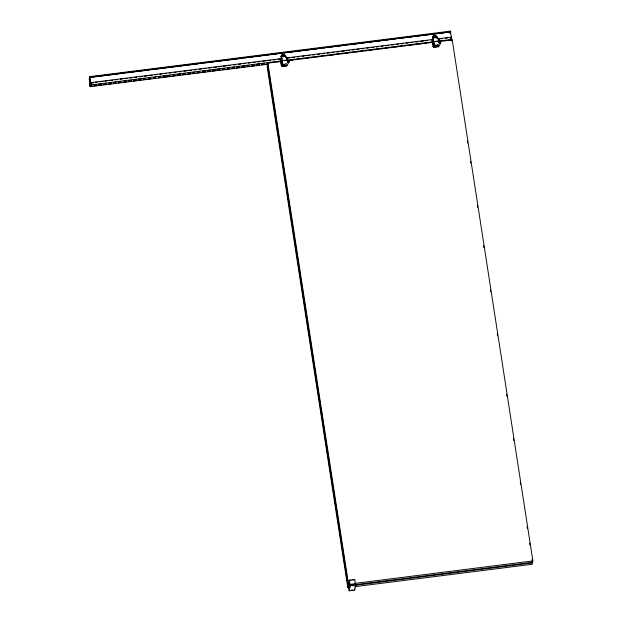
<?xml version="1.0" encoding="UTF-8"?>
<svg xmlns="http://www.w3.org/2000/svg" width="622" height="622" viewBox="0 0 622 622"><rect width="100%" height="100%" fill="white"/><g stroke="black" fill="none" stroke-linecap="round" stroke-linejoin="round"><path stroke-width="0.93" d="M450.079 33.269L450.553 31.108L89.762 76.623M89.28 78.761L90.299 86.645L267.336 64.307M89.902 77.315L450.693 31.792L450.585 31.147M281.665 60.87L90.174 85.027L90.299 86.645M287.924 60.707L288.196 60.964A0.855 0.816 12.7 0 1 288.919 62.216L288.973 61.99A0.855 0.816 12.7 0 0 288.25 60.746L287.932 60.987M435.524 45.134C436.263 45.437 438.339 50.343 440.547 42.864A0.855 0.816 12.7 0 0 439.824 41.62L439.319 41.091L432.298 41.977M450.701 31.784L89.825 77.128L90.447 82.555M282.007 64.486A6.329 6.064 12.7 0 1 281.556 62.332L282.061 61.741L282.396 62.301M282.404 62.41L282.404 62.41A4.556 4.362 12.7 0 0 283.235 65.053L282.575 65.256A6.329 6.064 12.7 0 1 281.611 62.107L281.634 62.006M433.697 45.616A6.329 6.064 12.7 0 1 433.137 43.206L433.643 42.615L433.977 43.283A4.556 4.362 12.7 0 0 434.809 45.927L434.762 46.502L434.102 46.355A6.329 6.064 12.7 0 1 433.822 45.872M433.332 42.708L433.184 42.98A6.329 6.064 12.7 0 0 434.156 46.129L434.809 46.277L434.864 45.701A4.556 4.362 12.7 0 1 434.032 43.066L433.977 43.283M89.755 76.63L89.335 79.126M281.331 61.454L267.895 63.149L267.584 64.517L348.25 585.551L350.17 585.31M282.015 61.228L281.292 56.034A1.625 1.555 12.7 0 1 283.997 55.039L287.278 57.97A1.151 1.104 12.7 0 1 287.403 58.771L287.107 59.028L287.403 58.771M287.807 60.653L287.792 59.992L280.771 60.878L280.654 61.873M280.693 61.959L280.786 61.539M281.96 61.454L281.758 59.09M281.556 62.332L281.758 61.835M288.973 61.99L286.874 65.901L285.039 66.126L284.106 64.035L284.363 66.212L281.953 66.523A7.246 6.943 12.7 0 1 281.424 65.473L280.771 60.878M282.357 61.889L282.17 61.765M283.997 55.039L287.232 58.188A1.151 1.104 12.7 0 1 287.356 58.989M283.29 65.139L283.282 64.828A4.556 4.362 12.7 0 1 282.45 62.184M283.189 65.621L283.282 64.828M287.675 60.513L287.792 59.992M433.588 42.102L432.873 36.908A1.625 1.555 12.7 0 1 435.579 35.913L438.86 38.844A1.151 1.104 12.7 0 1 438.984 39.645L438.938 41.643M439.295 41.946L439.365 40.873L432.352 41.752L432.197 42.591M433.542 42.327L433.34 39.971M433.207 43.011L433.534 42.623M435.159 37.662C432.484 36.69 437.624 35.851 434.778 37.608M432.959 46.23L433.052 46.129A7.246 6.943 12.7 0 0 433.55 47.14L435.991 46.806L433.503 47.358A7.246 6.943 12.7 0 1 433.005 46.347L432.352 41.752M433.931 42.762L433.752 42.638M435.081 36.465L435.727 36.682L435.524 37.46M434.91 37.88L435.346 37.608M438.93 39.87A1.151 1.104 12.7 0 0 438.805 39.069L435.579 35.913M434.84 46.425L434.864 45.701M436.621 47L435.882 44.986M438.945 41.651L438.72 39.684M439.365 40.873L439.272 41.931M440.547 42.864L440.5 43.089A0.855 0.816 12.7 0 0 439.777 41.845L439.544 41.627M438.456 46.774L438.65 46.417L436.667 46.782M450.134 33.448L450.616 31.621M451.914 41.254L452.225 39.894L438.782 41.588M349.937 585.263L349.245 580.24L354.742 579.541L355.317 583.77M347.799 587.549L348.102 586.181L267.444 65.147L267.133 66.515L347.799 587.549L349.719 587.308M348.25 585.551L348.553 584.182L267.895 63.149M354.649 590.138L349.191 590.822L348.981 589.516L350.147 584.439L355.605 583.747L355.807 585.053L354.664 590.107L354.26 588.98M349.175 590.807L350.341 585.699L355.854 584.874L355.364 584.937M354.742 579.541L352.861 579.999M355.489 584.346L355.613 583.794M532.137 561.005L532.129 564.294L354.517 586.702M355.924 584.587L532.58 562.296L532.883 560.927L452.225 39.894M439.435 41.309L439.513 41.861M89.817 77.144L89.786 76.669M287.208 61.873L288.017 61.772M287.255 61.757L288.095 61.765M437.235 45.087L437.709 44.737L438.051 45.297M439.622 42.755C438.712 41.596 438.852 43.773 439.676 42.638M281.696 59.704L281.292 56.034M433.27 40.578L432.873 36.908M283.259 65.543L283.375 65.022M288.017 61.959C287.31 59.906 287.177 63.755 288.095 61.656M438.813 42.646C439.56 41.044 440.026 44.038 438.813 42.957M353.545 584.377L352.145 584.392M353.288 584.999L352.721 584.975M283.78 56.672C285.428 54.339 280.849 56.19 283.764 56.734M283.026 55.451L282.792 56.345L283.593 56.726M283.943 56.586L284.153 55.801L283.375 55.311M438.043 45.165L437.289 44.971M353.646 585.014L353.055 585.24M90.073 85.68L90.244 86.349L90.206 85.027M284.409 65.994L281.976 66.259A7.246 6.943 12.7 0 1 281.478 65.256L281.432 65.131M119.486 73.746L89.661 77.509L90.835 84.25L90.742 82.633L90.804 83.947L90.61 83.286M121.414 73.497L124.299 73.139M126.219 72.891L149.311 69.983M151.239 69.734L154.124 69.376M156.044 69.128L198.379 63.786M200.307 63.545L203.192 63.18M205.112 62.939L242.642 58.204M244.563 57.963L272.467 54.441M274.388 54.2L277.272 53.834M279.2 53.593L282.085 53.228M284.013 52.987L321.535 48.252M323.456 48.011L326.348 47.645M328.268 47.404L346.547 45.095M348.475 44.854L351.36 44.489M353.28 44.248L365.79 42.669M367.719 42.42L395.615 38.906M397.544 38.657L400.428 38.3M402.356 38.051L405.241 37.693M407.161 37.444L444.683 32.709M446.612 32.468L450.46 31.986L450.499 32.422M90.711 82.633L282.209 58.476M286.027 57.986L433.262 39.419M437.111 38.929L451.541 37.11L451.634 38.727L450.507 32.212M90.478 82.897L93.424 82.672M95.345 82.431L97.273 82.182M100.158 81.824L103.042 81.459M104.97 81.218L106.891 80.969M109.775 80.603L112.66 80.246M115.552 79.88L117.472 79.639M120.357 79.274L122.285 79.025M125.17 78.667L127.098 78.419M129.982 78.061L131.903 77.812M134.795 77.447L136.716 77.206M139.6 76.84L142.492 76.483M144.413 76.234L147.297 75.876M149.226 75.627L152.11 75.262M154.995 74.904L156.923 74.656M159.807 74.298L161.736 74.049M164.62 73.684L166.54 73.443M169.433 73.077L171.353 72.836M174.238 72.471L176.166 72.23M179.05 71.864L180.971 71.623M183.863 71.258L186.748 70.892M188.668 70.651L191.56 70.286M194.445 69.921L196.365 69.68M199.258 69.314L201.178 69.073M204.063 68.708L205.991 68.467M208.875 68.101L210.804 67.86M213.688 67.495L216.573 67.129M218.501 66.888L221.385 66.523M223.306 66.282L226.198 65.916M228.118 65.675L230.047 65.434M233.895 64.945L235.816 64.704M238.7 64.338L240.628 64.097M243.513 63.732L245.433 63.491M248.326 63.125L250.246 62.884M253.131 62.519L255.059 62.278M257.943 61.912L259.872 61.671M262.756 61.306L265.641 60.94M267.569 60.699L270.453 60.334M273.338 59.969L275.266 59.728M278.151 59.362L280.071 59.121M287.768 58.149L289.697 57.908M292.581 57.543L294.509 57.302M297.394 56.936L299.314 56.695M302.206 56.33L304.127 56.089M307.011 55.723L309.904 55.358M312.788 54.993L314.709 54.752M317.593 54.386L319.521 54.145M322.406 53.78L324.334 53.539M327.219 53.173L329.139 52.932M332.031 52.567L333.952 52.326M336.836 51.96L339.729 51.595M341.649 51.354L344.534 50.988M346.462 50.747L349.346 50.382M352.231 50.017L354.159 49.776M357.044 49.41L358.972 49.169M361.856 48.804L363.777 48.563M366.669 48.197L368.589 47.948M371.474 47.591L373.402 47.342M376.287 46.984L378.207 46.736M381.099 46.37L383.02 46.129M385.904 45.764L388.797 45.406M391.681 45.041L393.602 44.8M396.494 44.434L398.414 44.185M401.299 43.828L403.227 43.579M406.112 43.221L408.04 42.972M410.924 42.607L412.845 42.366M415.737 42.001L418.622 41.643M420.542 41.394L423.434 41.036M425.355 40.788L427.283 40.547M431.132 40.065L433.052 39.816M440.749 38.844L442.677 38.603M445.562 38.237L447.482 37.996M90.532 83.037L93.456 82.843M287.411 60.14L432.725 41.806M438.463 41.083L451.004 39.505L451.074 40.08L451.004 39.505M282.621 60.863L280.724 61.104L281.377 65.357M284.526 60.622L287.745 60.217M91.924 85.183L89.996 85.424L90.081 85.906M93.844 84.942L96.729 84.576M98.657 84.335L101.541 83.97M104.426 83.605L106.354 83.364M109.239 82.998L111.167 82.757M114.051 82.392L115.972 82.151M118.864 81.785L120.785 81.544M123.669 81.179L125.597 80.938M128.482 80.572L131.366 80.207M133.295 79.966L136.179 79.6M138.1 79.359L140.992 78.994M143.876 78.629L145.797 78.388M148.689 78.022L150.61 77.781M153.494 77.416L155.422 77.175M158.307 76.809L160.235 76.568M163.12 76.203L165.04 75.962M167.932 75.596L169.853 75.355M172.737 74.99L174.665 74.741M177.55 74.383L180.434 74.018M183.327 73.653L185.247 73.412M188.132 73.046L190.06 72.805M192.944 72.44L194.865 72.199M197.757 71.833L199.678 71.592M202.562 71.227L204.49 70.978M207.375 70.62L210.259 70.255M212.188 70.014L215.072 69.648M217 69.4L219.885 69.042M222.769 68.677L224.697 68.436M227.582 68.07L229.502 67.829M232.395 67.464L234.315 67.215M237.2 66.857L239.128 66.608M242.012 66.251L243.941 66.002M246.825 65.637L248.746 65.396M251.638 65.03L254.522 64.672M256.443 64.424L259.335 64.066M262.22 63.701L264.14 63.452M267.025 63.094L268.953 62.845M271.837 62.488L273.766 62.239M276.65 61.873L278.57 61.632M291.08 60.054L293.009 59.813M295.893 59.448L297.814 59.207M301.662 58.725L303.59 58.476M306.475 58.11L308.403 57.869M311.288 57.504L313.208 57.263M316.1 56.897L318.021 56.656M320.905 56.291L322.834 56.05M325.718 55.685L327.646 55.444M330.531 55.078L333.415 54.713M335.336 54.472L338.228 54.106M341.113 53.741L343.033 53.5M345.925 53.134L347.846 52.893M350.73 52.528L352.658 52.287M355.543 51.921L357.471 51.68M360.356 51.315L362.276 51.074M365.168 50.709L367.089 50.468M369.973 50.102L371.902 49.861M374.786 49.496L377.671 49.13M380.563 48.765L382.483 48.524M385.368 48.158L387.296 47.917M390.181 47.552L392.109 47.311M394.993 46.945L396.914 46.704M399.798 46.339L401.726 46.098M404.611 45.733L407.496 45.367M409.424 45.126L412.308 44.761M414.236 44.52L417.121 44.154M419.041 43.913L420.97 43.664M424.818 43.182L426.739 42.941M429.631 42.576L431.551 42.335M441.177 41.122L439.249 41.363L439.319 41.829M444.061 40.757L445.982 40.516M448.874 40.15L450.826 40.072M288.056 60.606L433.021 42.312M90.244 86.349L92.165 86.108M94.093 85.867L96.978 85.502M98.898 85.261L101.79 84.895M103.711 84.654L106.595 84.289M108.523 84.048L111.408 83.682M113.336 83.441L116.221 83.076M118.141 82.835L121.033 82.469M123.918 82.104L126.802 81.739M128.731 81.498L131.615 81.132M133.536 80.891L136.428 80.526M138.348 80.285L141.233 79.919M143.161 79.678L146.046 79.313M147.974 79.072L150.858 78.706M153.743 78.341L155.671 78.1M158.556 77.734L160.476 77.493M162.404 77.245L171.058 76.156M172.986 75.915L175.87 75.55M177.799 75.309L180.683 74.943M182.604 74.702L185.496 74.337M187.416 74.088L190.301 73.73M192.229 73.482L195.114 73.124M197.042 72.875L199.926 72.51M202.811 72.152L205.695 71.787M207.624 71.546L210.508 71.18M212.436 70.931L215.321 70.574M217.241 70.325L220.134 69.967M222.054 69.718L224.939 69.361M226.867 69.112L229.751 68.747M231.679 68.506L234.564 68.14M236.484 67.899L239.369 67.534M241.297 67.293L245.146 66.811M247.066 66.562L249.958 66.204M251.879 65.955L254.763 65.598M256.692 65.349L259.576 64.983M261.504 64.742L264.389 64.377M266.309 64.136L268.238 63.895M349.191 580.458L351.026 580.233M355.271 583.335L532.883 560.927M348.102 586.181L350.023 585.94M355.784 585.216L532.432 562.926M285.094 65.909L286.929 65.683M352.845 585.271L352.309 585.279M435.136 36.247L434.312 36.853L434.98 37.6M435.835 45.204L435.944 47.031M450.794 39.901L450.872 40.158M284.254 64.33L285.039 66.126M283.912 64.548L284.363 66.157M89.926 85.02L89.311 79.344M349.307 584.812L349.618 586.67M451.409 37.763L451.58 38.44L451.51 37.11M450.709 39.404L450.452 37.965M467.363 141.054L467.658 142.974M470.481 161.199L470.784 163.12M477.315 205.346L477.61 207.258M483.558 245.643L483.854 247.564M490.385 289.782L490.688 291.702M497.219 333.921L497.522 335.841M506.58 394.371L506.876 396.292M513.414 438.51L513.71 440.43M520.249 482.656L520.544 484.569M527.083 526.795L527.378 528.716M529.602 543.107L529.905 545.028M532.129 559.419L532.58 562.296M354.999 583.693L355.193 584.952M350.808 584.221L351.002 585.481M350.108 584.486L350.31 585.753M349.245 580.24L349.984 585.045M348.911 587.137L349.16 588.739M348.732 586.562L349.105 588.964M287.146 58.802L287.411 60.552M349.121 584.859L349.471 587.331M432.819 37.133A1.625 1.555 12.7 0 1 433.829 35.812M434.125 35.734A1.625 1.555 12.7 0 1 434.724 35.742M435.011 35.819A1.625 1.555 12.7 0 1 435.524 36.138M433.262 38.828A2.193 2.107 12.7 0 1 434.654 35.454A2.193 2.107 12.7 0 1 437.017 38.354M433.169 39.272A2.193 2.107 12.7 0 1 432.71 38.269M432.842 37.18A2.193 2.107 12.7 0 1 433.122 36.706M433.518 36.317A2.193 2.107 12.7 0 1 434.008 36.045M436.893 37.188A2.193 2.107 12.7 0 1 437.056 38.269M281.245 56.26A1.625 1.555 12.7 0 1 283.71 55.078M282.528 65.481A6.329 6.064 12.7 0 1 282.116 64.742M281.587 58.398A2.193 2.107 12.7 0 1 281.937 55.444M282.979 55.024A2.193 2.107 12.7 0 1 283.554 55.024M284.604 55.444A2.193 2.107 12.7 0 1 285.016 55.832M285.311 56.314A2.193 2.107 12.7 0 1 285.467 56.843M282.1 58.344A2.193 2.107 12.7 0 1 282.528 54.72A2.193 2.107 12.7 0 1 285.584 56.952M432.57 38.797A1.625 1.555 12.7 0 0 432.259 39.606L432.313 39.38A1.625 1.555 12.7 0 1 432.461 38.828M432.609 41.744A2.193 2.107 12.7 0 1 432.158 40.733M432.71 41.301A2.193 2.107 12.7 0 1 432.414 40.827M432.243 39.746A2.193 2.107 12.7 0 1 432.663 38.735M281.541 60.816A2.193 2.107 12.7 0 1 280.833 59.953M280.732 60.396A2.193 2.107 12.7 0 1 280.576 59.86M285.739 63.887C286.05 65.504 287.139 62.954 285.739 63.887M437.313 44.761C437.235 46.86 438.953 43.812 437.313 44.761M352.62 585.699L353.389 585.629L352.62 585.699M351.617 590.177L352.386 590.107L351.617 590.177"/></g></svg>
